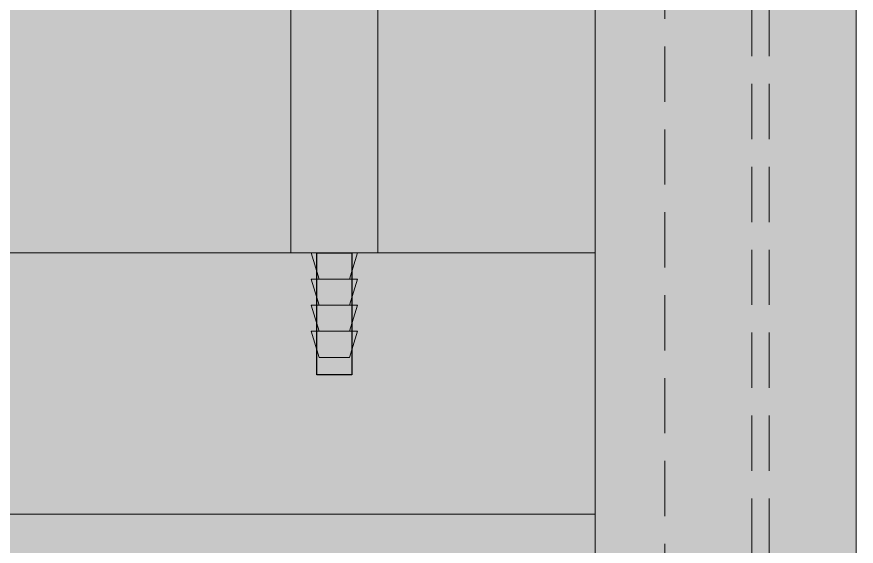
# Model space of a CAD drawing. Header units: millimetres. Extents: x 5622 to 8918, y 2044 to 6634.
# Drawn here: x 7708.8 to 7805.3, y 4804.6 to 4865.5 of the extents above; entities that cross this region are included whole.
import ezdxf

# ---------------------------------------------------------------- set-up
doc = ezdxf.new("R2010")
doc.units = ezdxf.units.MM
doc.linetypes.add('NASCOSTA', pattern=[9.525, 6.35, -3.175])
for name, color, linetype, lineweight in [('F_FERRAMENTA', 253, 'Continuous', 5), ('F_MULTI laminato OPACO', 1, 'Continuous', 5), ('F_MULTI laminato OPACO_retino', 1, 'Continuous', 5), ('F_Proiezioni', 253, 'NASCOSTA', 9), ('F_VETRO', 140, 'Continuous', 5)]:
    doc.layers.add(name, color=color, linetype=linetype, lineweight=lineweight)
doc.layers.add('F_Lavorazioni', color=12, linetype='Continuous')

# ---------------------------------------------------------------- blocks, each defined once
blk = doc.blocks.new('RINGHIERINA_Hafele_812.26.610_prospetto_fronte')
at = {"layer": 'F_FERRAMENTA'}
for p, q in [((15438.224, -2925.225), (15438.224, -2896.475)), ((15448.224, -2925.225), (15448.224, -2896.475)), ((15438.224, -2925.225), (15448.224, -2925.225)), ((15441.474, -2928.225), (15440.574, -2925.225)), ((15443.224, -2925.225), (15443.224, -2925.225)), ((15444.974, -2928.225), (15445.874, -2925.225)), ((15441.474, -2931.225), (15440.574, -2928.225)), ((15440.574, -2928.225), (15445.874, -2928.225)), ((15444.974, -2931.225), (15445.874, -2928.225)), ((15441.474, -2934.225), (15440.574, -2931.225)), ((15440.574, -2931.225), (15445.874, -2931.225)), ((15444.974, -2934.225), (15445.874, -2931.225)), ((15441.474, -2937.225), (15440.574, -2934.225)), ((15440.574, -2934.225), (15445.874, -2934.225)), ((15444.974, -2937.225), (15445.874, -2934.225)), ((15441.474, -2937.225), (15444.974, -2937.225))]:
    blk.add_line(p, q, dxfattribs=at)
at = {"layer": 'F_Lavorazioni'}
for p, q in [((15445.224, -2925.225), (15441.224, -2925.225)), ((15441.224, -2925.225), (15441.224, -2939.225)), ((15445.224, -2939.225), (15445.224, -2925.225)), ((15441.224, -2939.225), (15445.224, -2939.225))]:
    blk.add_line(p, q, dxfattribs=at)

msp = doc.modelspace()

# ---------------------------------------------------------------- hatches: boundary and pattern name
at = {"layer": 'F_MULTI laminato OPACO_retino', "true_color": 0x636466}
h = msp.add_hatch(color=251, dxfattribs=at)
h.dxf.hatch_style = 1
h.paths.add_polyline_path([(7775.348, 3663.827), (7805.348, 3663.827), (7805.348, 5738.327), (7775.348, 5738.327)])
at = {"layer": 'F_MULTI laminato OPACO_retino', "true_color": 0x636466, "transparency": 33554687}
h = msp.add_hatch(color=251, dxfattribs=at)
h.dxf.hatch_style = 1
h.paths.add_polyline_path([(7775.348, 4808.327), (7475.348, 4808.327), (7475.348, 4838.327), (7775.348, 4838.327)])
at = {"layer": 'F_VETRO', "transparency": 33554508}
h = msp.add_hatch(color=153, dxfattribs=at)
h.dxf.hatch_style = 1
h.set_gradient(color1=(102, 153, 204), color2=(251, 252, 254), rotation=45, one_color=1, tint=0.994624)
h.paths.add_polyline_path([(7783.348, 5634.327), (7469.348, 5634.327), (7469.348, 3760.327), (7783.348, 3760.327)])

# ---------------------------------------------------------------- linework, layer by layer
at = {"layer": 'F_FERRAMENTA', "linetype": 'NASCOSTA'}
for points in [[(7775.348, 3748.327), (7775.348, 5648.327), (7795.348, 5648.327), (7795.348, 3748.327)], [(7775.348, 3748.327), (7775.348, 5648.327), (7793.348, 5648.327), (7793.348, 3748.327)]]:
    msp.add_lwpolyline(points, close=True, dxfattribs=at)
at = {"layer": 'F_MULTI laminato OPACO', "color": 5}
msp.add_lwpolyline([(7805.348, 3663.827), (7775.348, 3663.827), (7775.348, 5738.327), (7805.348, 5738.327)], close=True, dxfattribs=at)
at = {"layer": 'F_MULTI laminato OPACO', "color": 6}
msp.add_lwpolyline([(7775.348, 4808.327), (7475.348, 4808.327), (7475.348, 4838.327), (7775.348, 4838.327)], close=True, dxfattribs=at)
at = {"layer": 'F_Proiezioni', "color": 1}
msp.add_lwpolyline([(7475.348, 4838.327), (7775.348, 4838.327), (7775.348, 4808.327), (7475.348, 4808.327)], close=True, dxfattribs=at)
at = {"layer": 'F_VETRO', "linetype": 'NASCOSTA'}
msp.add_lwpolyline([(7783.348, 5634.327), (7469.348, 5634.327), (7469.348, 3760.327), (7783.348, 3760.327)], close=True, dxfattribs=at)

# ---------------------------------------------------------------- block references
at = {"layer": 'F_FERRAMENTA', "xscale": -1}
msp.add_blockref('RINGHIERINA_Hafele_812.26.610_prospetto_fronte', (23188.572, 7763.551), dxfattribs=at)

doc.saveas('drawing.dxf')
